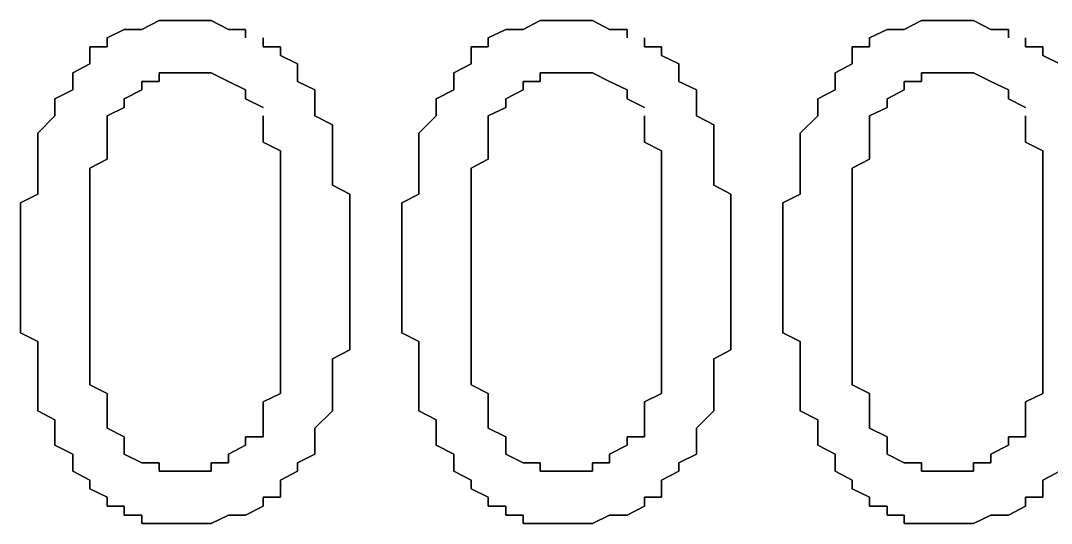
# Model space of a CAD drawing. Header units: metres. Extents: x 2.9 to 42.8, y 1.7 to 28.7.
# Drawn here: x 40.5483 to 40.7582, y 23.6132 to 23.7155 of the extents above; entities that cross this region are included whole.
import ezdxf

# ---------------------------------------------------------------- set-up
doc = ezdxf.new("R2010")
doc.units = ezdxf.units.M
doc.layers.add('GRIS', color=8, linetype='Continuous')

msp = doc.modelspace()

# ---------------------------------------------------------------- linework, layer by layer
at = {"layer": 'GRIS', "lineweight": -3}
for points in [[(40.5765, 23.7155), (40.573, 23.7137), (40.5765, 23.7155)], [(40.58, 23.7155), (40.5765, 23.7155), (40.58, 23.7155)], [(40.5836, 23.7155), (40.58, 23.7155), (40.5836, 23.7155)], [(40.5871, 23.7155), (40.5836, 23.7155), (40.5871, 23.7155)], [(40.5906, 23.7137), (40.5871, 23.7155), (40.5906, 23.7137)], [(40.6541, 23.7155), (40.6506, 23.7137), (40.6541, 23.7155)], [(40.6576, 23.7155), (40.6541, 23.7155), (40.6576, 23.7155)], [(40.6612, 23.7155), (40.6576, 23.7155), (40.6612, 23.7155)], [(40.6647, 23.7155), (40.6612, 23.7155), (40.6647, 23.7155)], [(40.6682, 23.7137), (40.6647, 23.7155), (40.6682, 23.7137)], [(40.7317, 23.7155), (40.7282, 23.7137), (40.7317, 23.7155)], [(40.7353, 23.7155), (40.7317, 23.7155), (40.7353, 23.7155)], [(40.7388, 23.7155), (40.7353, 23.7155), (40.7388, 23.7155)], [(40.7423, 23.7155), (40.7388, 23.7155), (40.7423, 23.7155)], [(40.7458, 23.7137), (40.7423, 23.7155), (40.7458, 23.7137)], [(40.5694, 23.7137), (40.5659, 23.712), (40.5694, 23.7137)], [(40.573, 23.7137), (40.5694, 23.7137), (40.573, 23.7137)], [(40.5941, 23.7137), (40.5906, 23.7137), (40.5941, 23.7137)], [(40.5941, 23.712), (40.5941, 23.7137), (40.5941, 23.712)], [(40.6471, 23.7137), (40.6435, 23.712), (40.6471, 23.7137)], [(40.6506, 23.7137), (40.6471, 23.7137), (40.6506, 23.7137)], [(40.6718, 23.7137), (40.6682, 23.7137), (40.6718, 23.7137)], [(40.6718, 23.712), (40.6718, 23.7137), (40.6718, 23.712)], [(40.7247, 23.7137), (40.7211, 23.712), (40.7247, 23.7137)], [(40.7282, 23.7137), (40.7247, 23.7137), (40.7282, 23.7137)], [(40.7494, 23.7137), (40.7458, 23.7137), (40.7494, 23.7137)], [(40.7494, 23.712), (40.7494, 23.7137), (40.7494, 23.712)], [(40.5659, 23.712), (40.5659, 23.7102), (40.5659, 23.712)], [(40.5977, 23.7102), (40.5977, 23.712), (40.5977, 23.7102)], [(40.6435, 23.712), (40.6435, 23.7102), (40.6435, 23.712)], [(40.6753, 23.7102), (40.6753, 23.712), (40.6753, 23.7102)], [(40.7211, 23.712), (40.7211, 23.7102), (40.7211, 23.712)], [(40.7529, 23.7102), (40.7529, 23.712), (40.7529, 23.7102)], [(40.5659, 23.7102), (40.5624, 23.7102), (40.5659, 23.7102)], [(40.5624, 23.7102), (40.5624, 23.7084), (40.5624, 23.7102)], [(40.6012, 23.7102), (40.5977, 23.7102), (40.6012, 23.7102)], [(40.6012, 23.7084), (40.6012, 23.7102), (40.6012, 23.7084)], [(40.6435, 23.7102), (40.64, 23.7102), (40.6435, 23.7102)], [(40.64, 23.7102), (40.64, 23.7084), (40.64, 23.7102)], [(40.6788, 23.7102), (40.6753, 23.7102), (40.6788, 23.7102)], [(40.6788, 23.7084), (40.6788, 23.7102), (40.6788, 23.7084)], [(40.7211, 23.7102), (40.7176, 23.7102), (40.7211, 23.7102)], [(40.7176, 23.7102), (40.7176, 23.7084), (40.7176, 23.7102)], [(40.7564, 23.7102), (40.7529, 23.7102), (40.7564, 23.7102)], [(40.7564, 23.7084), (40.7564, 23.7102), (40.7564, 23.7084)], [(40.5624, 23.7084), (40.5624, 23.7067), (40.5624, 23.7084)], [(40.6047, 23.7067), (40.6012, 23.7084), (40.6047, 23.7067)], [(40.64, 23.7084), (40.64, 23.7067), (40.64, 23.7084)], [(40.6823, 23.7067), (40.6788, 23.7084), (40.6823, 23.7067)], [(40.7176, 23.7084), (40.7176, 23.7067), (40.7176, 23.7084)], [(40.7599, 23.7067), (40.7564, 23.7084), (40.7599, 23.7067)], [(40.5624, 23.7067), (40.5589, 23.7049), (40.5624, 23.7067)], [(40.5589, 23.7049), (40.5589, 23.7031), (40.5589, 23.7049)], [(40.5765, 23.7031), (40.5765, 23.7049), (40.5765, 23.7031)], [(40.5765, 23.7049), (40.58, 23.7049), (40.5765, 23.7049)], [(40.58, 23.7049), (40.5836, 23.7049), (40.58, 23.7049)], [(40.5836, 23.7049), (40.5871, 23.7049), (40.5836, 23.7049)], [(40.5871, 23.7049), (40.5906, 23.7031), (40.5871, 23.7049)], [(40.6047, 23.7049), (40.6047, 23.7067), (40.6047, 23.7049)], [(40.6047, 23.7031), (40.6047, 23.7049), (40.6047, 23.7031)], [(40.64, 23.7067), (40.6365, 23.7049), (40.64, 23.7067)], [(40.6365, 23.7049), (40.6365, 23.7031), (40.6365, 23.7049)], [(40.6541, 23.7031), (40.6541, 23.7049), (40.6541, 23.7031)], [(40.6541, 23.7049), (40.6576, 23.7049), (40.6541, 23.7049)], [(40.6576, 23.7049), (40.6612, 23.7049), (40.6576, 23.7049)], [(40.6612, 23.7049), (40.6647, 23.7049), (40.6612, 23.7049)], [(40.6647, 23.7049), (40.6682, 23.7031), (40.6647, 23.7049)], [(40.6823, 23.7049), (40.6823, 23.7067), (40.6823, 23.7049)], [(40.6823, 23.7031), (40.6823, 23.7049), (40.6823, 23.7031)], [(40.7176, 23.7067), (40.7141, 23.7049), (40.7176, 23.7067)], [(40.7141, 23.7049), (40.7141, 23.7031), (40.7141, 23.7049)], [(40.7317, 23.7031), (40.7317, 23.7049), (40.7317, 23.7031)], [(40.7317, 23.7049), (40.7353, 23.7049), (40.7317, 23.7049)], [(40.7353, 23.7049), (40.7388, 23.7049), (40.7353, 23.7049)], [(40.7388, 23.7049), (40.7423, 23.7049), (40.7388, 23.7049)], [(40.7423, 23.7049), (40.7458, 23.7031), (40.7423, 23.7049)], [(40.5589, 23.7031), (40.5589, 23.7014), (40.5589, 23.7031)], [(40.573, 23.7014), (40.573, 23.7031), (40.573, 23.7014)], [(40.573, 23.7031), (40.5765, 23.7031), (40.573, 23.7031)], [(40.5906, 23.7031), (40.5941, 23.7014), (40.5906, 23.7031)], [(40.6082, 23.7014), (40.6047, 23.7031), (40.6082, 23.7014)], [(40.6365, 23.7031), (40.6365, 23.7014), (40.6365, 23.7031)], [(40.6506, 23.7014), (40.6506, 23.7031), (40.6506, 23.7014)], [(40.6506, 23.7031), (40.6541, 23.7031), (40.6506, 23.7031)], [(40.6682, 23.7031), (40.6718, 23.7014), (40.6682, 23.7031)], [(40.6859, 23.7014), (40.6823, 23.7031), (40.6859, 23.7014)], [(40.7141, 23.7031), (40.7141, 23.7014), (40.7141, 23.7031)], [(40.7282, 23.7014), (40.7282, 23.7031), (40.7282, 23.7014)], [(40.7282, 23.7031), (40.7317, 23.7031), (40.7282, 23.7031)], [(40.7458, 23.7031), (40.7494, 23.7014), (40.7458, 23.7031)], [(40.5589, 23.7014), (40.5553, 23.6996), (40.5589, 23.7014)], [(40.5694, 23.6996), (40.573, 23.7014), (40.5694, 23.6996)], [(40.5941, 23.7014), (40.5941, 23.6996), (40.5941, 23.7014)], [(40.6082, 23.6996), (40.6082, 23.7014), (40.6082, 23.6996)], [(40.6365, 23.7014), (40.6329, 23.6996), (40.6365, 23.7014)], [(40.6471, 23.6996), (40.6506, 23.7014), (40.6471, 23.6996)], [(40.6718, 23.7014), (40.6718, 23.6996), (40.6718, 23.7014)], [(40.6859, 23.6996), (40.6859, 23.7014), (40.6859, 23.6996)], [(40.7141, 23.7014), (40.7106, 23.6996), (40.7141, 23.7014)], [(40.7247, 23.6996), (40.7282, 23.7014), (40.7247, 23.6996)], [(40.7494, 23.7014), (40.7494, 23.6996), (40.7494, 23.7014)], [(40.5553, 23.6996), (40.5553, 23.6978), (40.5553, 23.6996)], [(40.5694, 23.6978), (40.5694, 23.6996), (40.5694, 23.6978)], [(40.5941, 23.6996), (40.5977, 23.6978), (40.5941, 23.6996)], [(40.6082, 23.6961), (40.6082, 23.6996), (40.6082, 23.6961)], [(40.6329, 23.6996), (40.6329, 23.6978), (40.6329, 23.6996)], [(40.6471, 23.6978), (40.6471, 23.6996), (40.6471, 23.6978)], [(40.6718, 23.6996), (40.6753, 23.6978), (40.6718, 23.6996)], [(40.6859, 23.6961), (40.6859, 23.6996), (40.6859, 23.6961)], [(40.7106, 23.6996), (40.7106, 23.6978), (40.7106, 23.6996)], [(40.7247, 23.6978), (40.7247, 23.6996), (40.7247, 23.6978)], [(40.7494, 23.6996), (40.7529, 23.6978), (40.7494, 23.6996)], [(40.5553, 23.6978), (40.5553, 23.6961), (40.5553, 23.6978)], [(40.5659, 23.6961), (40.5694, 23.6978), (40.5659, 23.6961)], [(40.6329, 23.6978), (40.6329, 23.6961), (40.6329, 23.6978)], [(40.6435, 23.6961), (40.6471, 23.6978), (40.6435, 23.6961)], [(40.7106, 23.6978), (40.7106, 23.6961), (40.7106, 23.6978)], [(40.7211, 23.6961), (40.7247, 23.6978), (40.7211, 23.6961)], [(40.5553, 23.6961), (40.5518, 23.6926), (40.5553, 23.6961)], [(40.5659, 23.6943), (40.5659, 23.6961), (40.5659, 23.6943)], [(40.5659, 23.6926), (40.5659, 23.6943), (40.5659, 23.6926)], [(40.5977, 23.6961), (40.5977, 23.6943), (40.5977, 23.6961)], [(40.5977, 23.6943), (40.5977, 23.6926), (40.5977, 23.6943)], [(40.6118, 23.6943), (40.6082, 23.6961), (40.6118, 23.6943)], [(40.6118, 23.6926), (40.6118, 23.6943), (40.6118, 23.6926)], [(40.6329, 23.6961), (40.6294, 23.6926), (40.6329, 23.6961)], [(40.6435, 23.6943), (40.6435, 23.6961), (40.6435, 23.6943)], [(40.6435, 23.6926), (40.6435, 23.6943), (40.6435, 23.6926)], [(40.6753, 23.6961), (40.6753, 23.6943), (40.6753, 23.6961)], [(40.6753, 23.6943), (40.6753, 23.6926), (40.6753, 23.6943)], [(40.6894, 23.6943), (40.6859, 23.6961), (40.6894, 23.6943)], [(40.6894, 23.6926), (40.6894, 23.6943), (40.6894, 23.6926)], [(40.7106, 23.6961), (40.707, 23.6926), (40.7106, 23.6961)], [(40.7211, 23.6943), (40.7211, 23.6961), (40.7211, 23.6943)], [(40.7211, 23.6926), (40.7211, 23.6943), (40.7211, 23.6926)], [(40.7529, 23.6961), (40.7529, 23.6943), (40.7529, 23.6961)], [(40.7529, 23.6943), (40.7529, 23.6926), (40.7529, 23.6943)], [(40.5518, 23.6926), (40.5518, 23.6908), (40.5518, 23.6926)], [(40.5659, 23.689), (40.5659, 23.6926), (40.5659, 23.689)], [(40.5977, 23.6926), (40.5977, 23.6908), (40.5977, 23.6926)], [(40.6118, 23.689), (40.6118, 23.6926), (40.6118, 23.689)], [(40.6294, 23.6926), (40.6294, 23.6908), (40.6294, 23.6926)], [(40.6435, 23.689), (40.6435, 23.6926), (40.6435, 23.689)], [(40.6753, 23.6926), (40.6753, 23.6908), (40.6753, 23.6926)], [(40.6894, 23.689), (40.6894, 23.6926), (40.6894, 23.689)], [(40.707, 23.6926), (40.707, 23.6908), (40.707, 23.6926)], [(40.7211, 23.689), (40.7211, 23.6926), (40.7211, 23.689)], [(40.7529, 23.6926), (40.7529, 23.6908), (40.7529, 23.6926)], [(40.5518, 23.6908), (40.5518, 23.689), (40.5518, 23.6908)], [(40.5977, 23.6908), (40.6012, 23.689), (40.5977, 23.6908)], [(40.6294, 23.6908), (40.6294, 23.689), (40.6294, 23.6908)], [(40.6753, 23.6908), (40.6788, 23.689), (40.6753, 23.6908)], [(40.707, 23.6908), (40.707, 23.689), (40.707, 23.6908)], [(40.7529, 23.6908), (40.7564, 23.689), (40.7529, 23.6908)], [(40.5518, 23.689), (40.5518, 23.6873), (40.5518, 23.689)], [(40.5659, 23.6873), (40.5659, 23.689), (40.5659, 23.6873)], [(40.6012, 23.689), (40.6012, 23.6873), (40.6012, 23.689)], [(40.6118, 23.6873), (40.6118, 23.689), (40.6118, 23.6873)], [(40.6294, 23.689), (40.6294, 23.6873), (40.6294, 23.689)], [(40.6435, 23.6873), (40.6435, 23.689), (40.6435, 23.6873)], [(40.6788, 23.689), (40.6788, 23.6873), (40.6788, 23.689)], [(40.6894, 23.6873), (40.6894, 23.689), (40.6894, 23.6873)], [(40.707, 23.689), (40.707, 23.6873), (40.707, 23.689)], [(40.7211, 23.6873), (40.7211, 23.689), (40.7211, 23.6873)], [(40.7564, 23.689), (40.7564, 23.6873), (40.7564, 23.689)], [(40.5518, 23.6873), (40.5518, 23.6855), (40.5518, 23.6873)], [(40.5624, 23.6855), (40.5659, 23.6873), (40.5624, 23.6855)], [(40.6012, 23.6873), (40.6012, 23.6855), (40.6012, 23.6873)], [(40.6118, 23.6855), (40.6118, 23.6873), (40.6118, 23.6855)], [(40.6294, 23.6873), (40.6294, 23.6855), (40.6294, 23.6873)], [(40.64, 23.6855), (40.6435, 23.6873), (40.64, 23.6855)], [(40.6788, 23.6873), (40.6788, 23.6855), (40.6788, 23.6873)], [(40.6894, 23.6855), (40.6894, 23.6873), (40.6894, 23.6855)], [(40.707, 23.6873), (40.707, 23.6855), (40.707, 23.6873)], [(40.7176, 23.6855), (40.7211, 23.6873), (40.7176, 23.6855)], [(40.7564, 23.6873), (40.7564, 23.6855), (40.7564, 23.6873)], [(40.5518, 23.6855), (40.5518, 23.682), (40.5518, 23.6855)], [(40.5624, 23.6837), (40.5624, 23.6855), (40.5624, 23.6837)], [(40.5624, 23.6802), (40.5624, 23.6837), (40.5624, 23.6802)], [(40.6012, 23.6855), (40.6012, 23.682), (40.6012, 23.6855)], [(40.6118, 23.6837), (40.6118, 23.6855), (40.6118, 23.6837)], [(40.6118, 23.682), (40.6118, 23.6837), (40.6118, 23.682)], [(40.6294, 23.6855), (40.6294, 23.682), (40.6294, 23.6855)], [(40.64, 23.6837), (40.64, 23.6855), (40.64, 23.6837)], [(40.64, 23.6802), (40.64, 23.6837), (40.64, 23.6802)], [(40.6788, 23.6855), (40.6788, 23.682), (40.6788, 23.6855)], [(40.6894, 23.6837), (40.6894, 23.6855), (40.6894, 23.6837)], [(40.6894, 23.682), (40.6894, 23.6837), (40.6894, 23.682)], [(40.707, 23.6855), (40.707, 23.682), (40.707, 23.6855)], [(40.7176, 23.6837), (40.7176, 23.6855), (40.7176, 23.6837)], [(40.7176, 23.6802), (40.7176, 23.6837), (40.7176, 23.6802)], [(40.7564, 23.6855), (40.7564, 23.682), (40.7564, 23.6855)], [(40.5518, 23.682), (40.5518, 23.6802), (40.5518, 23.682)], [(40.6012, 23.682), (40.6012, 23.6802), (40.6012, 23.682)], [(40.6153, 23.6802), (40.6118, 23.682), (40.6153, 23.6802)], [(40.6294, 23.682), (40.6294, 23.6802), (40.6294, 23.682)], [(40.6788, 23.682), (40.6788, 23.6802), (40.6788, 23.682)], [(40.6929, 23.6802), (40.6894, 23.682), (40.6929, 23.6802)], [(40.707, 23.682), (40.707, 23.6802), (40.707, 23.682)], [(40.7564, 23.682), (40.7564, 23.6802), (40.7564, 23.682)], [(40.5518, 23.6802), (40.5483, 23.6784), (40.5518, 23.6802)], [(40.5624, 23.6784), (40.5624, 23.6802), (40.5624, 23.6784)], [(40.6012, 23.6802), (40.6012, 23.6767), (40.6012, 23.6802)], [(40.6153, 23.6767), (40.6153, 23.6802), (40.6153, 23.6767)], [(40.6294, 23.6802), (40.6259, 23.6784), (40.6294, 23.6802)], [(40.64, 23.6784), (40.64, 23.6802), (40.64, 23.6784)], [(40.6788, 23.6802), (40.6788, 23.6767), (40.6788, 23.6802)], [(40.6929, 23.6767), (40.6929, 23.6802), (40.6929, 23.6767)], [(40.707, 23.6802), (40.7035, 23.6784), (40.707, 23.6802)], [(40.7176, 23.6784), (40.7176, 23.6802), (40.7176, 23.6784)], [(40.7564, 23.6802), (40.7564, 23.6767), (40.7564, 23.6802)], [(40.5483, 23.6784), (40.5483, 23.6749), (40.5483, 23.6784)], [(40.5624, 23.6749), (40.5624, 23.6784), (40.5624, 23.6749)], [(40.6259, 23.6784), (40.6259, 23.6749), (40.6259, 23.6784)], [(40.64, 23.6749), (40.64, 23.6784), (40.64, 23.6749)], [(40.7035, 23.6784), (40.7035, 23.6749), (40.7035, 23.6784)], [(40.7176, 23.6749), (40.7176, 23.6784), (40.7176, 23.6749)], [(40.6012, 23.6767), (40.6012, 23.6732), (40.6012, 23.6767)], [(40.6153, 23.6749), (40.6153, 23.6767), (40.6153, 23.6749)], [(40.6788, 23.6767), (40.6788, 23.6732), (40.6788, 23.6767)], [(40.6929, 23.6749), (40.6929, 23.6767), (40.6929, 23.6749)], [(40.7564, 23.6767), (40.7564, 23.6732), (40.7564, 23.6767)], [(40.5483, 23.6749), (40.5483, 23.6732), (40.5483, 23.6749)], [(40.5483, 23.6732), (40.5483, 23.6696), (40.5483, 23.6732)], [(40.5624, 23.6732), (40.5624, 23.6749), (40.5624, 23.6732)], [(40.5624, 23.6696), (40.5624, 23.6732), (40.5624, 23.6696)], [(40.6012, 23.6732), (40.6012, 23.6714), (40.6012, 23.6732)], [(40.6153, 23.6732), (40.6153, 23.6749), (40.6153, 23.6732)], [(40.6153, 23.6696), (40.6153, 23.6732), (40.6153, 23.6696)], [(40.6259, 23.6749), (40.6259, 23.6732), (40.6259, 23.6749)], [(40.6259, 23.6732), (40.6259, 23.6696), (40.6259, 23.6732)], [(40.64, 23.6732), (40.64, 23.6749), (40.64, 23.6732)], [(40.64, 23.6696), (40.64, 23.6732), (40.64, 23.6696)], [(40.6788, 23.6732), (40.6788, 23.6714), (40.6788, 23.6732)], [(40.6929, 23.6732), (40.6929, 23.6749), (40.6929, 23.6732)], [(40.6929, 23.6696), (40.6929, 23.6732), (40.6929, 23.6696)], [(40.7035, 23.6749), (40.7035, 23.6732), (40.7035, 23.6749)], [(40.7035, 23.6732), (40.7035, 23.6696), (40.7035, 23.6732)], [(40.7176, 23.6732), (40.7176, 23.6749), (40.7176, 23.6732)], [(40.7176, 23.6696), (40.7176, 23.6732), (40.7176, 23.6696)], [(40.7564, 23.6732), (40.7564, 23.6714), (40.7564, 23.6732)], [(40.6012, 23.6714), (40.6012, 23.6679), (40.6012, 23.6714)], [(40.6788, 23.6714), (40.6788, 23.6679), (40.6788, 23.6714)], [(40.7564, 23.6714), (40.7564, 23.6679), (40.7564, 23.6714)], [(40.5483, 23.6696), (40.5483, 23.6679), (40.5483, 23.6696)], [(40.5624, 23.6661), (40.5624, 23.6696), (40.5624, 23.6661)], [(40.6153, 23.6661), (40.6153, 23.6696), (40.6153, 23.6661)], [(40.6259, 23.6696), (40.6259, 23.6679), (40.6259, 23.6696)], [(40.64, 23.6661), (40.64, 23.6696), (40.64, 23.6661)], [(40.6929, 23.6661), (40.6929, 23.6696), (40.6929, 23.6661)], [(40.7035, 23.6696), (40.7035, 23.6679), (40.7035, 23.6696)], [(40.7176, 23.6661), (40.7176, 23.6696), (40.7176, 23.6661)], [(40.5483, 23.6679), (40.5483, 23.6643), (40.5483, 23.6679)], [(40.6012, 23.6679), (40.6012, 23.6643), (40.6012, 23.6679)], [(40.6259, 23.6679), (40.6259, 23.6643), (40.6259, 23.6679)], [(40.6788, 23.6679), (40.6788, 23.6643), (40.6788, 23.6679)], [(40.7035, 23.6679), (40.7035, 23.6643), (40.7035, 23.6679)], [(40.7564, 23.6679), (40.7564, 23.6643), (40.7564, 23.6679)], [(40.5624, 23.6643), (40.5624, 23.6661), (40.5624, 23.6643)], [(40.6153, 23.6643), (40.6153, 23.6661), (40.6153, 23.6643)], [(40.64, 23.6643), (40.64, 23.6661), (40.64, 23.6643)], [(40.6929, 23.6643), (40.6929, 23.6661), (40.6929, 23.6643)], [(40.7176, 23.6643), (40.7176, 23.6661), (40.7176, 23.6643)], [(40.5483, 23.6643), (40.5483, 23.6608), (40.5483, 23.6643)], [(40.5624, 23.6608), (40.5624, 23.6643), (40.5624, 23.6608)], [(40.6012, 23.6643), (40.6012, 23.6608), (40.6012, 23.6643)], [(40.6153, 23.6608), (40.6153, 23.6643), (40.6153, 23.6608)], [(40.6259, 23.6643), (40.6259, 23.6608), (40.6259, 23.6643)], [(40.64, 23.6608), (40.64, 23.6643), (40.64, 23.6608)], [(40.6788, 23.6643), (40.6788, 23.6608), (40.6788, 23.6643)], [(40.6929, 23.6608), (40.6929, 23.6643), (40.6929, 23.6608)], [(40.7035, 23.6643), (40.7035, 23.6608), (40.7035, 23.6643)], [(40.7176, 23.6608), (40.7176, 23.6643), (40.7176, 23.6608)], [(40.7564, 23.6643), (40.7564, 23.6608), (40.7564, 23.6643)], [(40.5483, 23.6608), (40.5483, 23.659), (40.5483, 23.6608)], [(40.5624, 23.6573), (40.5624, 23.6608), (40.5624, 23.6573)], [(40.6012, 23.6608), (40.6012, 23.6573), (40.6012, 23.6608)], [(40.6153, 23.659), (40.6153, 23.6608), (40.6153, 23.659)], [(40.6259, 23.6608), (40.6259, 23.659), (40.6259, 23.6608)], [(40.64, 23.6573), (40.64, 23.6608), (40.64, 23.6573)], [(40.6788, 23.6608), (40.6788, 23.6573), (40.6788, 23.6608)], [(40.6929, 23.659), (40.6929, 23.6608), (40.6929, 23.659)], [(40.7035, 23.6608), (40.7035, 23.659), (40.7035, 23.6608)], [(40.7176, 23.6573), (40.7176, 23.6608), (40.7176, 23.6573)], [(40.7564, 23.6608), (40.7564, 23.6573), (40.7564, 23.6608)], [(40.5483, 23.659), (40.5483, 23.6555), (40.5483, 23.659)], [(40.6153, 23.6555), (40.6153, 23.659), (40.6153, 23.6555)], [(40.6259, 23.659), (40.6259, 23.6555), (40.6259, 23.659)], [(40.6929, 23.6555), (40.6929, 23.659), (40.6929, 23.6555)], [(40.7035, 23.659), (40.7035, 23.6555), (40.7035, 23.659)], [(40.5624, 23.6537), (40.5624, 23.6573), (40.5624, 23.6537)], [(40.6012, 23.6573), (40.6012, 23.6537), (40.6012, 23.6573)], [(40.64, 23.6537), (40.64, 23.6573), (40.64, 23.6537)], [(40.6788, 23.6573), (40.6788, 23.6537), (40.6788, 23.6573)], [(40.7176, 23.6537), (40.7176, 23.6573), (40.7176, 23.6537)], [(40.7564, 23.6573), (40.7564, 23.6537), (40.7564, 23.6573)], [(40.5483, 23.6555), (40.5483, 23.652), (40.5483, 23.6555)], [(40.6153, 23.6537), (40.6153, 23.6555), (40.6153, 23.6537)], [(40.6259, 23.6555), (40.6259, 23.652), (40.6259, 23.6555)], [(40.6929, 23.6537), (40.6929, 23.6555), (40.6929, 23.6537)], [(40.7035, 23.6555), (40.7035, 23.652), (40.7035, 23.6555)], [(40.5624, 23.652), (40.5624, 23.6537), (40.5624, 23.652)], [(40.6012, 23.6537), (40.6012, 23.652), (40.6012, 23.6537)], [(40.6153, 23.6502), (40.6153, 23.6537), (40.6153, 23.6502)], [(40.64, 23.652), (40.64, 23.6537), (40.64, 23.652)], [(40.6788, 23.6537), (40.6788, 23.652), (40.6788, 23.6537)], [(40.6929, 23.6502), (40.6929, 23.6537), (40.6929, 23.6502)], [(40.7176, 23.652), (40.7176, 23.6537), (40.7176, 23.652)], [(40.7564, 23.6537), (40.7564, 23.652), (40.7564, 23.6537)], [(40.5483, 23.652), (40.5518, 23.6502), (40.5483, 23.652)], [(40.5518, 23.6502), (40.5518, 23.6467), (40.5518, 23.6502)], [(40.5624, 23.6485), (40.5624, 23.652), (40.5624, 23.6485)], [(40.6012, 23.652), (40.6012, 23.6485), (40.6012, 23.652)], [(40.6153, 23.6485), (40.6153, 23.6502), (40.6153, 23.6485)], [(40.6259, 23.652), (40.6294, 23.6502), (40.6259, 23.652)], [(40.6294, 23.6502), (40.6294, 23.6467), (40.6294, 23.6502)], [(40.64, 23.6485), (40.64, 23.652), (40.64, 23.6485)], [(40.6788, 23.652), (40.6788, 23.6485), (40.6788, 23.652)], [(40.6929, 23.6485), (40.6929, 23.6502), (40.6929, 23.6485)], [(40.7035, 23.652), (40.707, 23.6502), (40.7035, 23.652)], [(40.707, 23.6502), (40.707, 23.6467), (40.707, 23.6502)], [(40.7176, 23.6485), (40.7176, 23.652), (40.7176, 23.6485)], [(40.7564, 23.652), (40.7564, 23.6485), (40.7564, 23.652)], [(40.5624, 23.6467), (40.5624, 23.6485), (40.5624, 23.6467)], [(40.6012, 23.6485), (40.6012, 23.6467), (40.6012, 23.6485)], [(40.6118, 23.6467), (40.6153, 23.6485), (40.6118, 23.6467)], [(40.64, 23.6467), (40.64, 23.6485), (40.64, 23.6467)], [(40.6788, 23.6485), (40.6788, 23.6467), (40.6788, 23.6485)], [(40.6894, 23.6467), (40.6929, 23.6485), (40.6894, 23.6467)], [(40.7176, 23.6467), (40.7176, 23.6485), (40.7176, 23.6467)], [(40.7564, 23.6485), (40.7564, 23.6467), (40.7564, 23.6485)], [(40.5518, 23.6467), (40.5518, 23.6449), (40.5518, 23.6467)], [(40.5624, 23.6432), (40.5624, 23.6467), (40.5624, 23.6432)], [(40.6012, 23.6467), (40.6012, 23.6432), (40.6012, 23.6467)], [(40.6118, 23.6432), (40.6118, 23.6467), (40.6118, 23.6432)], [(40.6294, 23.6467), (40.6294, 23.6449), (40.6294, 23.6467)], [(40.64, 23.6432), (40.64, 23.6467), (40.64, 23.6432)], [(40.6788, 23.6467), (40.6788, 23.6432), (40.6788, 23.6467)], [(40.6894, 23.6432), (40.6894, 23.6467), (40.6894, 23.6432)], [(40.707, 23.6467), (40.707, 23.6449), (40.707, 23.6467)], [(40.7176, 23.6432), (40.7176, 23.6467), (40.7176, 23.6432)], [(40.7564, 23.6467), (40.7564, 23.6432), (40.7564, 23.6467)], [(40.5518, 23.6449), (40.5518, 23.6432), (40.5518, 23.6449)], [(40.6294, 23.6449), (40.6294, 23.6432), (40.6294, 23.6449)], [(40.707, 23.6449), (40.707, 23.6432), (40.707, 23.6449)], [(40.5518, 23.6432), (40.5518, 23.6396), (40.5518, 23.6432)], [(40.5624, 23.6414), (40.5624, 23.6432), (40.5624, 23.6414)], [(40.6012, 23.6432), (40.6012, 23.6414), (40.6012, 23.6432)], [(40.6118, 23.6414), (40.6118, 23.6432), (40.6118, 23.6414)], [(40.6294, 23.6432), (40.6294, 23.6396), (40.6294, 23.6432)], [(40.64, 23.6414), (40.64, 23.6432), (40.64, 23.6414)], [(40.6788, 23.6432), (40.6788, 23.6414), (40.6788, 23.6432)], [(40.6894, 23.6414), (40.6894, 23.6432), (40.6894, 23.6414)], [(40.707, 23.6432), (40.707, 23.6396), (40.707, 23.6432)], [(40.7176, 23.6414), (40.7176, 23.6432), (40.7176, 23.6414)], [(40.7564, 23.6432), (40.7564, 23.6414), (40.7564, 23.6432)], [(40.5659, 23.6396), (40.5624, 23.6414), (40.5659, 23.6396)], [(40.6012, 23.6414), (40.6012, 23.6396), (40.6012, 23.6414)], [(40.6118, 23.6396), (40.6118, 23.6414), (40.6118, 23.6396)], [(40.6435, 23.6396), (40.64, 23.6414), (40.6435, 23.6396)], [(40.6788, 23.6414), (40.6788, 23.6396), (40.6788, 23.6414)], [(40.6894, 23.6396), (40.6894, 23.6414), (40.6894, 23.6396)], [(40.7211, 23.6396), (40.7176, 23.6414), (40.7211, 23.6396)], [(40.7564, 23.6414), (40.7564, 23.6396), (40.7564, 23.6414)], [(40.5518, 23.6396), (40.5518, 23.6379), (40.5518, 23.6396)], [(40.5518, 23.6379), (40.5518, 23.6361), (40.5518, 23.6379)], [(40.5659, 23.6379), (40.5659, 23.6396), (40.5659, 23.6379)], [(40.5659, 23.6361), (40.5659, 23.6379), (40.5659, 23.6361)], [(40.6012, 23.6396), (40.5977, 23.6379), (40.6012, 23.6396)], [(40.5977, 23.6379), (40.5977, 23.6361), (40.5977, 23.6379)], [(40.6118, 23.6379), (40.6118, 23.6396), (40.6118, 23.6379)], [(40.6118, 23.6361), (40.6118, 23.6379), (40.6118, 23.6361)], [(40.6294, 23.6396), (40.6294, 23.6379), (40.6294, 23.6396)], [(40.6294, 23.6379), (40.6294, 23.6361), (40.6294, 23.6379)], [(40.6435, 23.6379), (40.6435, 23.6396), (40.6435, 23.6379)], [(40.6435, 23.6361), (40.6435, 23.6379), (40.6435, 23.6361)], [(40.6788, 23.6396), (40.6753, 23.6379), (40.6788, 23.6396)], [(40.6753, 23.6379), (40.6753, 23.6361), (40.6753, 23.6379)], [(40.6894, 23.6379), (40.6894, 23.6396), (40.6894, 23.6379)], [(40.6894, 23.6361), (40.6894, 23.6379), (40.6894, 23.6361)], [(40.707, 23.6396), (40.707, 23.6379), (40.707, 23.6396)], [(40.707, 23.6379), (40.707, 23.6361), (40.707, 23.6379)], [(40.7211, 23.6379), (40.7211, 23.6396), (40.7211, 23.6379)], [(40.7211, 23.6361), (40.7211, 23.6379), (40.7211, 23.6361)], [(40.7564, 23.6396), (40.7529, 23.6379), (40.7564, 23.6396)], [(40.7529, 23.6379), (40.7529, 23.6361), (40.7529, 23.6379)], [(40.5518, 23.6361), (40.5553, 23.6343), (40.5518, 23.6361)], [(40.5659, 23.6343), (40.5659, 23.6361), (40.5659, 23.6343)], [(40.5977, 23.6361), (40.5977, 23.6343), (40.5977, 23.6361)], [(40.6082, 23.6326), (40.6118, 23.6361), (40.6082, 23.6326)], [(40.6294, 23.6361), (40.6329, 23.6343), (40.6294, 23.6361)], [(40.6435, 23.6343), (40.6435, 23.6361), (40.6435, 23.6343)], [(40.6753, 23.6361), (40.6753, 23.6343), (40.6753, 23.6361)], [(40.6859, 23.6326), (40.6894, 23.6361), (40.6859, 23.6326)], [(40.707, 23.6361), (40.7106, 23.6343), (40.707, 23.6361)], [(40.7211, 23.6343), (40.7211, 23.6361), (40.7211, 23.6343)], [(40.7529, 23.6361), (40.7529, 23.6343), (40.7529, 23.6361)], [(40.5553, 23.6343), (40.5553, 23.6326), (40.5553, 23.6343)], [(40.5659, 23.6326), (40.5659, 23.6343), (40.5659, 23.6326)], [(40.5977, 23.6343), (40.5977, 23.6326), (40.5977, 23.6343)], [(40.6329, 23.6343), (40.6329, 23.6326), (40.6329, 23.6343)], [(40.6435, 23.6326), (40.6435, 23.6343), (40.6435, 23.6326)], [(40.6753, 23.6343), (40.6753, 23.6326), (40.6753, 23.6343)], [(40.7106, 23.6343), (40.7106, 23.6326), (40.7106, 23.6343)], [(40.7211, 23.6326), (40.7211, 23.6343), (40.7211, 23.6326)], [(40.7529, 23.6343), (40.7529, 23.6326), (40.7529, 23.6343)], [(40.5553, 23.6326), (40.5553, 23.6308), (40.5553, 23.6326)], [(40.5694, 23.6308), (40.5659, 23.6326), (40.5694, 23.6308)], [(40.5977, 23.6326), (40.5977, 23.6308), (40.5977, 23.6326)], [(40.6082, 23.6308), (40.6082, 23.6326), (40.6082, 23.6308)], [(40.6329, 23.6326), (40.6329, 23.6308), (40.6329, 23.6326)], [(40.6471, 23.6308), (40.6435, 23.6326), (40.6471, 23.6308)], [(40.6753, 23.6326), (40.6753, 23.6308), (40.6753, 23.6326)], [(40.6859, 23.6308), (40.6859, 23.6326), (40.6859, 23.6308)], [(40.7106, 23.6326), (40.7106, 23.6308), (40.7106, 23.6326)], [(40.7247, 23.6308), (40.7211, 23.6326), (40.7247, 23.6308)], [(40.7529, 23.6326), (40.7529, 23.6308), (40.7529, 23.6326)], [(40.5553, 23.6308), (40.5553, 23.6291), (40.5553, 23.6308)], [(40.5694, 23.6291), (40.5694, 23.6308), (40.5694, 23.6291)], [(40.5977, 23.6308), (40.5941, 23.6308), (40.5977, 23.6308)], [(40.5941, 23.6308), (40.5941, 23.6291), (40.5941, 23.6308)], [(40.6082, 23.6291), (40.6082, 23.6308), (40.6082, 23.6291)], [(40.6329, 23.6308), (40.6329, 23.6291), (40.6329, 23.6308)], [(40.6471, 23.6291), (40.6471, 23.6308), (40.6471, 23.6291)], [(40.6753, 23.6308), (40.6718, 23.6308), (40.6753, 23.6308)], [(40.6718, 23.6308), (40.6718, 23.6291), (40.6718, 23.6308)], [(40.6859, 23.6291), (40.6859, 23.6308), (40.6859, 23.6291)], [(40.7106, 23.6308), (40.7106, 23.6291), (40.7106, 23.6308)], [(40.7247, 23.6291), (40.7247, 23.6308), (40.7247, 23.6291)], [(40.7529, 23.6308), (40.7494, 23.6308), (40.7529, 23.6308)], [(40.7494, 23.6308), (40.7494, 23.6291), (40.7494, 23.6308)], [(40.5553, 23.6291), (40.5589, 23.6273), (40.5553, 23.6291)], [(40.5589, 23.6273), (40.5589, 23.6255), (40.5589, 23.6273)], [(40.5694, 23.6273), (40.5694, 23.6291), (40.5694, 23.6273)], [(40.573, 23.6255), (40.5694, 23.6273), (40.573, 23.6255)], [(40.5941, 23.6291), (40.5906, 23.6273), (40.5941, 23.6291)], [(40.5906, 23.6273), (40.5906, 23.6255), (40.5906, 23.6273)], [(40.6047, 23.6255), (40.6082, 23.6273), (40.6047, 23.6255)], [(40.6082, 23.6273), (40.6082, 23.6291), (40.6082, 23.6273)], [(40.6329, 23.6291), (40.6365, 23.6273), (40.6329, 23.6291)], [(40.6365, 23.6273), (40.6365, 23.6255), (40.6365, 23.6273)], [(40.6471, 23.6273), (40.6471, 23.6291), (40.6471, 23.6273)], [(40.6506, 23.6255), (40.6471, 23.6273), (40.6506, 23.6255)], [(40.6718, 23.6291), (40.6682, 23.6273), (40.6718, 23.6291)], [(40.6682, 23.6273), (40.6682, 23.6255), (40.6682, 23.6273)], [(40.6823, 23.6255), (40.6859, 23.6273), (40.6823, 23.6255)], [(40.6859, 23.6273), (40.6859, 23.6291), (40.6859, 23.6273)], [(40.7106, 23.6291), (40.7141, 23.6273), (40.7106, 23.6291)], [(40.7141, 23.6273), (40.7141, 23.6255), (40.7141, 23.6273)], [(40.7247, 23.6273), (40.7247, 23.6291), (40.7247, 23.6273)], [(40.7282, 23.6255), (40.7247, 23.6273), (40.7282, 23.6255)], [(40.7494, 23.6291), (40.7458, 23.6273), (40.7494, 23.6291)], [(40.7458, 23.6273), (40.7458, 23.6255), (40.7458, 23.6273)], [(40.5589, 23.6255), (40.5589, 23.6238), (40.5589, 23.6255)], [(40.5765, 23.6255), (40.573, 23.6255), (40.5765, 23.6255)], [(40.5765, 23.6238), (40.5765, 23.6255), (40.5765, 23.6238)], [(40.5906, 23.6255), (40.5871, 23.6255), (40.5906, 23.6255)], [(40.5871, 23.6255), (40.5871, 23.6238), (40.5871, 23.6255)], [(40.6047, 23.6238), (40.6047, 23.6255), (40.6047, 23.6238)], [(40.6365, 23.6255), (40.6365, 23.6238), (40.6365, 23.6255)], [(40.6541, 23.6255), (40.6506, 23.6255), (40.6541, 23.6255)], [(40.6541, 23.6238), (40.6541, 23.6255), (40.6541, 23.6238)], [(40.6682, 23.6255), (40.6647, 23.6255), (40.6682, 23.6255)], [(40.6647, 23.6255), (40.6647, 23.6238), (40.6647, 23.6255)], [(40.6823, 23.6238), (40.6823, 23.6255), (40.6823, 23.6238)], [(40.7141, 23.6255), (40.7141, 23.6238), (40.7141, 23.6255)], [(40.7317, 23.6255), (40.7282, 23.6255), (40.7317, 23.6255)], [(40.7317, 23.6238), (40.7317, 23.6255), (40.7317, 23.6238)], [(40.7458, 23.6255), (40.7423, 23.6255), (40.7458, 23.6255)], [(40.7423, 23.6255), (40.7423, 23.6238), (40.7423, 23.6255)], [(40.5589, 23.6238), (40.5624, 23.622), (40.5589, 23.6238)], [(40.58, 23.6238), (40.5765, 23.6238), (40.58, 23.6238)], [(40.5836, 23.6238), (40.58, 23.6238), (40.5836, 23.6238)], [(40.5871, 23.6238), (40.5836, 23.6238), (40.5871, 23.6238)], [(40.6012, 23.622), (40.6047, 23.6238), (40.6012, 23.622)], [(40.6365, 23.6238), (40.64, 23.622), (40.6365, 23.6238)], [(40.6576, 23.6238), (40.6541, 23.6238), (40.6576, 23.6238)], [(40.6612, 23.6238), (40.6576, 23.6238), (40.6612, 23.6238)], [(40.6647, 23.6238), (40.6612, 23.6238), (40.6647, 23.6238)], [(40.6788, 23.622), (40.6823, 23.6238), (40.6788, 23.622)], [(40.7141, 23.6238), (40.7176, 23.622), (40.7141, 23.6238)], [(40.7353, 23.6238), (40.7317, 23.6238), (40.7353, 23.6238)], [(40.7388, 23.6238), (40.7353, 23.6238), (40.7388, 23.6238)], [(40.7423, 23.6238), (40.7388, 23.6238), (40.7423, 23.6238)], [(40.7564, 23.622), (40.7599, 23.6238), (40.7564, 23.622)], [(40.5624, 23.622), (40.5624, 23.6202), (40.5624, 23.622)], [(40.6012, 23.6202), (40.6012, 23.622), (40.6012, 23.6202)], [(40.64, 23.622), (40.64, 23.6202), (40.64, 23.622)], [(40.6788, 23.6202), (40.6788, 23.622), (40.6788, 23.6202)], [(40.7176, 23.622), (40.7176, 23.6202), (40.7176, 23.622)], [(40.7564, 23.6202), (40.7564, 23.622), (40.7564, 23.6202)], [(40.5624, 23.6202), (40.5659, 23.6185), (40.5624, 23.6202)], [(40.6012, 23.6185), (40.6012, 23.6202), (40.6012, 23.6185)], [(40.64, 23.6202), (40.6435, 23.6185), (40.64, 23.6202)], [(40.6788, 23.6185), (40.6788, 23.6202), (40.6788, 23.6185)], [(40.7176, 23.6202), (40.7211, 23.6185), (40.7176, 23.6202)], [(40.7564, 23.6185), (40.7564, 23.6202), (40.7564, 23.6185)], [(40.5659, 23.6185), (40.5659, 23.6167), (40.5659, 23.6185)], [(40.5659, 23.6167), (40.5694, 23.6167), (40.5659, 23.6167)], [(40.5694, 23.6167), (40.5694, 23.6149), (40.5694, 23.6167)], [(40.5941, 23.6149), (40.5977, 23.6167), (40.5941, 23.6149)], [(40.5977, 23.6167), (40.5977, 23.6185), (40.5977, 23.6167)], [(40.5977, 23.6185), (40.6012, 23.6185), (40.5977, 23.6185)], [(40.6435, 23.6185), (40.6435, 23.6167), (40.6435, 23.6185)], [(40.6435, 23.6167), (40.6471, 23.6167), (40.6435, 23.6167)], [(40.6471, 23.6167), (40.6471, 23.6149), (40.6471, 23.6167)], [(40.6718, 23.6149), (40.6753, 23.6167), (40.6718, 23.6149)], [(40.6753, 23.6167), (40.6753, 23.6185), (40.6753, 23.6167)], [(40.6753, 23.6185), (40.6788, 23.6185), (40.6753, 23.6185)], [(40.7211, 23.6185), (40.7211, 23.6167), (40.7211, 23.6185)], [(40.7211, 23.6167), (40.7247, 23.6167), (40.7211, 23.6167)], [(40.7247, 23.6167), (40.7247, 23.6149), (40.7247, 23.6167)], [(40.7494, 23.6149), (40.7529, 23.6167), (40.7494, 23.6149)], [(40.7529, 23.6167), (40.7529, 23.6185), (40.7529, 23.6167)], [(40.7529, 23.6185), (40.7564, 23.6185), (40.7529, 23.6185)], [(40.5694, 23.6149), (40.573, 23.6149), (40.5694, 23.6149)], [(40.573, 23.6149), (40.573, 23.6132), (40.573, 23.6149)], [(40.5871, 23.6132), (40.5906, 23.6149), (40.5871, 23.6132)], [(40.5906, 23.6149), (40.5941, 23.6149), (40.5906, 23.6149)], [(40.6471, 23.6149), (40.6506, 23.6149), (40.6471, 23.6149)], [(40.6506, 23.6149), (40.6506, 23.6132), (40.6506, 23.6149)], [(40.6647, 23.6132), (40.6682, 23.6149), (40.6647, 23.6132)], [(40.6682, 23.6149), (40.6718, 23.6149), (40.6682, 23.6149)], [(40.7247, 23.6149), (40.7282, 23.6149), (40.7247, 23.6149)], [(40.7282, 23.6149), (40.7282, 23.6132), (40.7282, 23.6149)], [(40.7423, 23.6132), (40.7458, 23.6149), (40.7423, 23.6132)], [(40.7458, 23.6149), (40.7494, 23.6149), (40.7458, 23.6149)], [(40.573, 23.6132), (40.5765, 23.6132), (40.573, 23.6132)], [(40.5765, 23.6132), (40.58, 23.6132), (40.5765, 23.6132)], [(40.58, 23.6132), (40.5836, 23.6132), (40.58, 23.6132)], [(40.5836, 23.6132), (40.5871, 23.6132), (40.5836, 23.6132)], [(40.6506, 23.6132), (40.6541, 23.6132), (40.6506, 23.6132)], [(40.6541, 23.6132), (40.6576, 23.6132), (40.6541, 23.6132)], [(40.6576, 23.6132), (40.6612, 23.6132), (40.6576, 23.6132)], [(40.6612, 23.6132), (40.6647, 23.6132), (40.6612, 23.6132)], [(40.7282, 23.6132), (40.7317, 23.6132), (40.7282, 23.6132)], [(40.7317, 23.6132), (40.7353, 23.6132), (40.7317, 23.6132)], [(40.7353, 23.6132), (40.7388, 23.6132), (40.7353, 23.6132)], [(40.7388, 23.6132), (40.7423, 23.6132), (40.7388, 23.6132)]]:
    msp.add_lwpolyline(points, dxfattribs=at)

doc.saveas('drawing.dxf')
